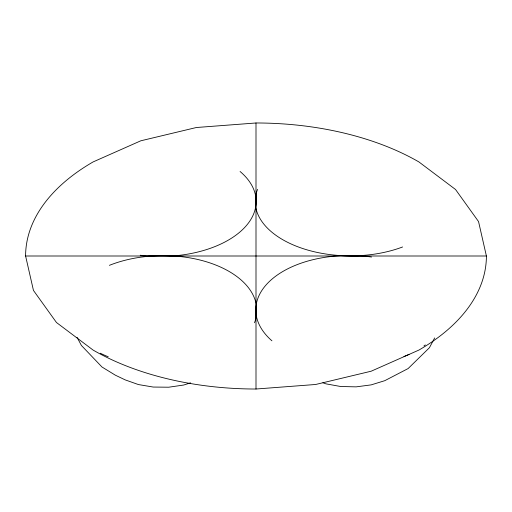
<?xml version="1.0" encoding="UTF-8"?>
<svg xmlns="http://www.w3.org/2000/svg" width="512" height="512" viewBox="0 0 512 512"><rect width="100%" height="100%" fill="white"/><g stroke="black" fill="none" stroke-linecap="round" stroke-linejoin="round"><path stroke-width="0.77" d="M434.65 337.939L429.421 347.718L408.115 368.563L384.768 380.685L371.174 384.877L356.128 386.861L340.666 386.502L325.837 383.827L322.906 382.758M190.528 382.835L183.731 385.03L168.691 387.213L153.222 387.053L138.394 384.557L125.21 379.891L115.405 375.213L101.99 367.008L81.395 345.459L77.069 337.35M256 122.982L196.371 127.514L140.8 140.8L93.082 161.939A230.4 133.018 0 0 0 25.6 256L33.453 290.426L56.467 322.509L93.082 350.061A230.4 133.018 0 0 0 256 389.018L315.629 384.486L371.2 371.2L418.918 350.061A230.4 133.018 0 0 0 486.4 256L478.547 221.574L455.533 189.491L418.918 161.939A230.4 133.018 0 0 0 256 122.982L256 389.018M25.6 256L486.4 256M254.502 322.758A94.65 55.36 -0.5 0 0 255.667 319.213L256.333 304.762A94.65 55.36 -0.5 0 0 109.395 265.338M108.23 356.768A94.65 55.36 -0.5 0 1 100.333 353.222M425.293 344.947A94.65 55.136 0.7 0 1 423.968 345.914M409.056 354.374A94.65 55.136 0.7 0 1 403.955 356.518M271.93 340.813A94.65 55.136 0.7 0 1 340.621 255.712L365.318 256.288A94.65 55.136 0.7 0 1 371.571 257.037M402.605 246.97A94.65 53.92 0.4 0 1 255.667 207.046L256.333 192.979A94.65 53.92 0.4 0 1 257.568 189.357M240.07 171.488A94.65 54.144 -0.7 0 1 171.379 256.096L146.682 255.904A94.65 54.144 -0.7 0 1 140.224 255.232"/></g></svg>
